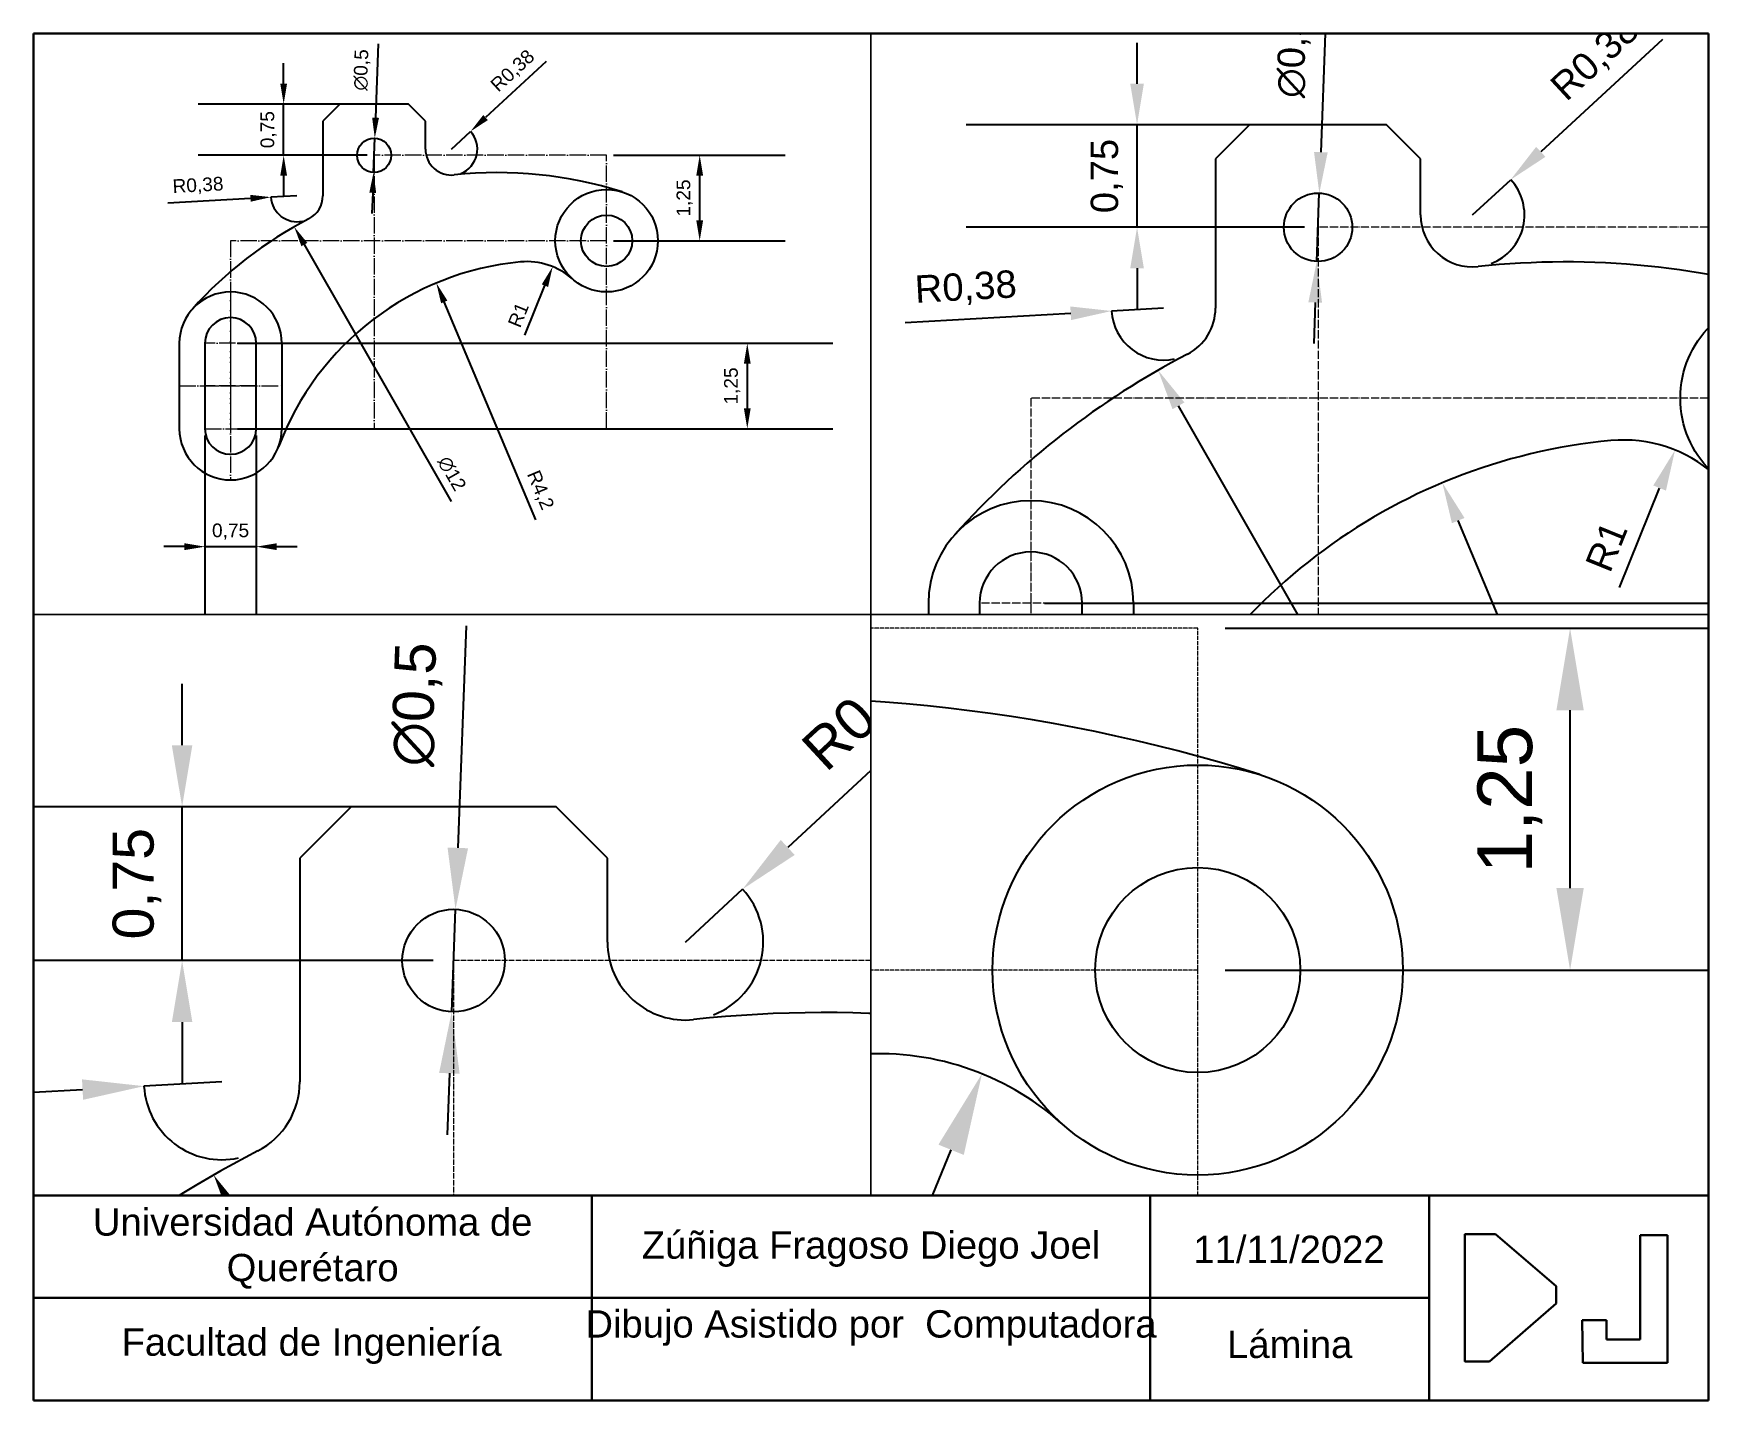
# Paper-space layout 'Layout2' of a CAD drawing. Header units: centimetres. Extents: x 9 to 254, y 0 to 200.
# The model-space entities are those that its viewports show. They can reach past a viewport. Long polylines and large blocks are cut down to what shows.
import ezdxf

# ---------------------------------------------------------------- set-up
doc = ezdxf.new("R2010")
doc.units = ezdxf.units.CM
doc.header["$PDMODE"] = 35
doc.linetypes.add('ACAD_ISO04W100', pattern=[30, 24, -3, 0, -3])
for name, color, linetype, lineweight in [('Aux', 10, 'ACAD_ISO04W100', 18), ('Cotas', 90, 'Continuous', 25), ('Figura', 140, 'Continuous', 25), ('Marco', 30, 'Continuous', 30)]:
    doc.layers.add(name, color=color, linetype=linetype, lineweight=lineweight)
doc.styles.get("Standard").update_dxf_attribs({"font": 'arial.ttf'})
doc.dimstyles.new('COTAS CHICAS', dxfattribs={"dimtxt": 0.2, "dimasz": 0.3, "dimexe": 1.25, "dimexo": 0.1, "dimgap": 0.1, "dimtad": 1, "dimtxsty": 'Standard', "dimcen": 2.5, "dimadec": 0, "dimazin": 0, "dimtfac": 1, "dimtmove": 0, "dimatfit": 3, "dimfxl": 1, "dimarcsym": 2})

# ---------------------------------------------------------------- blocks, each defined once
blk = doc.blocks.new('Marco 2')
at = {"layer": 'Marco'}
for p, q in [((270, 210), (25, 210)), ((25, 210), (25, 10)), ((270, 10), (270, 210)), ((25, 40), (270, 40)), ((106.67, 40), (106.67, 10)), ((188.33, 40), (188.33, 10)), ((229.17, 40), (229.17, 10)), ((238.85, 34.33), (247.7, 26.73)), ((264.01, 34.17), (260.02, 34.17)), ((260.02, 34.17), (260.02, 18.91)), ((264.01, 15.49), (264.01, 34.17)), ((25, 25), (229.17, 25)), ((247.7, 24.17), (237.97, 15.72)), ((255.07, 21.77), (251.53, 21.77)), ((251.53, 21.77), (251.6, 15.49)), ((255.07, 18.91), (255.07, 21.77)), ((260.02, 18.91), (255.07, 18.91)), ((251.6, 15.49), (264.01, 15.49)), ((25, 10), (270, 10))]:
    blk.add_line(p, q, dxfattribs=at)
for points in [[(237.97, 15.72), (234.38, 15.72), (234.38, 34.33), (238.85, 34.33)], [(247.7, 26.73), (247.7, 24.17)]]:
    blk.add_lwpolyline(points, dxfattribs=at)
at = {"layer": 'Marco', "char_height": 4, "attachment_point": 1}
for s, width, insert in [('\\pxqc;Universidad Autónoma de Querétaro', 81.6667, (25, 38.12)), ('\\pxqc;Zúñiga Fragoso Diego Joel', 81.6667, (106.67, 34.75)), ('\\pxqc;11/11/2022', 40.8333, (188.23, 34.11)), ('\\pxqc;Dibujo Asistido por  Computadora', 81.6667, (106.67, 23.21)), ('\\pxqc;Facultad de Ingeniería', 81.6667, (24.84, 20.55)), ('\\pxqc;Lámina', 40.8333, (188.33, 20.22))]:
    blk.add_mtext_dynamic_manual_height_columns(s, width=width, gutter_width=12.5, heights=[0], dxfattribs=dict(at, insert=insert))
blk = doc.blocks.new('*D19')
at = {"layer": 'Cotas', "color": 0, "lineweight": -2, "transparency": 16777216}
for p, q in [((335.5723, 176.9282), (344.2799, 176.9282)), ((343.0299, 176.6282), (343.0299, 175.9782)), ((335.5723, 175.6782), (344.2799, 175.6782))]:
    blk.add_line(p, q, dxfattribs=at)
at = {"layer": 'Cotas', "color": 0, "transparency": 16777216}
for points in [[(342.9799, 176.6282), (343.0799, 176.6282), (343.0299, 176.9282)], [(342.9799, 175.9782), (343.0799, 175.9782), (343.0299, 175.6782)]]:
    blk.add_solid(points, dxfattribs=at)
at = {"layer": 'Defpoints', "color": 0, "transparency": 16777216}
for p in [(335.4723, 176.9282), (335.4723, 175.6782), (343.0299, 175.6782)]:
    blk.add_point(p, dxfattribs=at)
at = {"layer": 'Cotas', "color": 0, "transparency": 16777216, "insert": (342.8097, 176.3032), "char_height": 0.2, "attachment_point": 5, "rotation": 90}
blk.add_mtext('1,25', dxfattribs=at)
blk = doc.blocks.new('*D20')
at = {"layer": 'Cotas', "color": 0, "lineweight": -2, "transparency": 16777216}
for p, q in [((335.0973, 175.5782), (335.0973, 172.7023)), ((335.8473, 175.5782), (335.8473, 172.7023)), ((334.7973, 173.9523), (334.4973, 173.9523)), ((335.0973, 173.9523), (335.8473, 173.9523)), ((336.1473, 173.9523), (336.4473, 173.9523))]:
    blk.add_line(p, q, dxfattribs=at)
at = {"layer": 'Cotas', "color": 0, "transparency": 16777216}
for points in [[(334.7973, 174.0023), (334.7973, 173.9023), (335.0973, 173.9523)], [(336.1473, 174.0023), (336.1473, 173.9023), (335.8473, 173.9523)]]:
    blk.add_solid(points, dxfattribs=at)
at = {"layer": 'Defpoints', "color": 0, "transparency": 16777216}
for p in [(335.0973, 175.6782), (335.8473, 175.6782), (335.8473, 173.9523)]:
    blk.add_point(p, dxfattribs=at)
at = {"layer": 'Cotas', "color": 0, "transparency": 16777216, "insert": (335.4723, 174.1725), "char_height": 0.2, "attachment_point": 5}
blk.add_mtext('0,75', dxfattribs=at)
blk = doc.blocks.new('*D21')
at = {"layer": 'Cotas', "color": 0, "lineweight": -2, "transparency": 16777216}
for p, q in [((340.0907, 181.0527), (339.2015, 180.2301)), ((338.7023, 179.7684), (338.9813, 180.0264))]:
    blk.add_line(p, q, dxfattribs=at)
blk.add_arc((338.7023, 179.7684), 0.38, 291.1965, 42.77082, dxfattribs=at)
at = {"layer": 'Cotas', "color": 0, "transparency": 16777216}
blk.add_solid([(339.1675, 180.2668), (339.2354, 180.1934), (338.9813, 180.0264)], dxfattribs=at)
at = {"layer": 'Defpoints', "color": 0, "transparency": 16777216}
for p in [(338.9813, 180.0264), (338.7023, 179.7684)]:
    blk.add_point(p, dxfattribs=at)
at = {"layer": 'Cotas', "color": 0, "transparency": 16777216, "insert": (339.6067, 180.9049), "char_height": 0.2, "attachment_point": 5, "rotation": 42.77082}
blk.add_mtext('R0,38', dxfattribs=at)
blk = doc.blocks.new('*D23')
at = {"layer": 'Cotas', "color": 0, "lineweight": -2, "transparency": 16777216}
for p, q in [((336.2487, 180.7282), (336.2487, 181.0282)), ((337.4723, 180.4282), (334.9987, 180.4282)), ((336.2487, 179.6782), (336.2487, 180.4282)), ((337.4723, 179.6782), (334.9987, 179.6782)), ((336.2487, 179.3782), (336.2487, 179.0782))]:
    blk.add_line(p, q, dxfattribs=at)
at = {"layer": 'Cotas', "color": 0, "transparency": 16777216}
for points in [[(336.1987, 180.7282), (336.2987, 180.7282), (336.2487, 180.4282)], [(336.1987, 179.3782), (336.2987, 179.3782), (336.2487, 179.6782)]]:
    blk.add_solid(points, dxfattribs=at)
at = {"layer": 'Defpoints', "color": 0, "transparency": 16777216}
for p in [(336.2487, 180.4282), (337.5723, 180.4282), (337.5723, 179.6782)]:
    blk.add_point(p, dxfattribs=at)
at = {"layer": 'Cotas', "color": 0, "transparency": 16777216, "insert": (336.0285, 180.0532), "char_height": 0.2, "attachment_point": 5, "rotation": 90}
blk.add_mtext('0,75', dxfattribs=at)
blk = doc.blocks.new('*D24')
at = {"layer": 'Cotas', "color": 0, "lineweight": -2, "transparency": 16777216}
for p, q in [((334.5539, 178.982), (335.7634, 179.0492)), ((336.4423, 179.0869), (336.0629, 179.0658))]:
    blk.add_line(p, q, dxfattribs=at)
blk.add_arc((336.4423, 179.0869), 0.38, 183.18078, 282.3622, dxfattribs=at)
at = {"layer": 'Cotas', "color": 0, "transparency": 16777216}
blk.add_solid([(335.7606, 179.0991), (335.7661, 178.9993), (336.0629, 179.0658)], dxfattribs=at)
at = {"layer": 'Defpoints', "color": 0, "transparency": 16777216}
for p in [(336.0629, 179.0658), (336.4423, 179.0869)]:
    blk.add_point(p, dxfattribs=at)
at = {"layer": 'Cotas', "color": 0, "transparency": 16777216, "insert": (334.9966, 179.2271), "char_height": 0.2, "attachment_point": 5, "rotation": 3.18078}
blk.add_mtext('R0,38', dxfattribs=at)
blk = doc.blocks.new('*D25')
at = {"layer": 'Cotas', "color": 0, "lineweight": -2, "transparency": 16777216}
blk.add_line((338.7025, 174.6129), (336.5516, 178.3722), dxfattribs=at)
at = {"layer": 'Cotas', "color": 0, "transparency": 16777216}
blk.add_solid([(336.595, 178.397), (336.5082, 178.3473), (336.4027, 178.6325)], dxfattribs=at)
at = {"layer": 'Defpoints', "color": 0, "transparency": 16777216}
for p in [(336.4027, 178.6325), (342.362, 168.2169)]:
    blk.add_point(p, dxfattribs=at)
at = {"layer": 'Cotas', "color": 0, "transparency": 16777216, "insert": (338.7085, 175.0207), "char_height": 0.2, "attachment_point": 5, "rotation": 299.77637}
blk.add_mtext('∅12', dxfattribs=at)
blk = doc.blocks.new('*D26')
at = {"layer": 'Cotas', "color": 0, "lineweight": -2, "transparency": 16777216}
blk.add_line((339.9351, 174.3426), (338.5976, 177.5327), dxfattribs=at)
at = {"layer": 'Cotas', "color": 0, "transparency": 16777216}
blk.add_solid([(338.6437, 177.552), (338.5515, 177.5133), (338.4816, 177.8093)], dxfattribs=at)
at = {"layer": 'Defpoints', "color": 0, "transparency": 16777216}
for p in [(338.4816, 177.8093), (340.1056, 173.936)]:
    blk.add_point(p, dxfattribs=at)
at = {"layer": 'Cotas', "color": 0, "transparency": 16777216, "insert": (339.9925, 174.7752), "char_height": 0.2, "attachment_point": 5, "rotation": 292.74776}
blk.add_mtext('R4,2', dxfattribs=at)
blk = doc.blocks.new('*D27')
at = {"layer": 'Cotas', "color": 0, "lineweight": -2, "transparency": 16777216}
blk.add_line((339.776, 177.0443), (340.0706, 177.7708), dxfattribs=at)
at = {"layer": 'Cotas', "color": 0, "transparency": 16777216}
blk.add_solid([(340.0242, 177.7896), (340.1169, 177.752), (340.1833, 178.0488)], dxfattribs=at)
at = {"layer": 'Defpoints', "color": 0, "transparency": 16777216}
for p in [(340.1833, 178.0488), (339.8075, 177.1221)]:
    blk.add_point(p, dxfattribs=at)
at = {"layer": 'Cotas', "color": 0, "transparency": 16777216, "insert": (339.6812, 177.3439), "char_height": 0.2, "attachment_point": 5, "rotation": 67.93024}
blk.add_mtext('R1', dxfattribs=at)
blk = doc.blocks.new('*D28')
at = {"layer": 'Cotas', "color": 0, "lineweight": -2, "transparency": 16777216}
for p, q in [((337.6332, 181.3103), (337.5928, 180.2278)), ((337.563, 179.4283), (337.5816, 179.928)), ((337.5518, 179.1286), (337.5406, 178.8288))]:
    blk.add_line(p, q, dxfattribs=at)
at = {"layer": 'Cotas', "color": 0, "transparency": 16777216}
for points in [[(337.5429, 180.2297), (337.6428, 180.2259), (337.5816, 179.928)], [(337.5018, 179.1304), (337.6018, 179.1267), (337.563, 179.4283)]]:
    blk.add_solid(points, dxfattribs=at)
at = {"layer": 'Defpoints', "color": 0, "transparency": 16777216}
for p in [(337.5816, 179.928), (337.563, 179.4283)]:
    blk.add_point(p, dxfattribs=at)
at = {"layer": 'Cotas', "color": 0, "transparency": 16777216, "insert": (337.3953, 180.9272), "char_height": 0.2, "attachment_point": 5, "rotation": 87.86389}
blk.add_mtext('∅0,5', dxfattribs=at)
blk = doc.blocks.new('*D29')
at = {"layer": 'Cotas', "color": 0, "lineweight": -2, "transparency": 16777216}
for p, q in [((341.0723, 179.6782), (343.584, 179.6782)), ((342.334, 178.7282), (342.334, 179.3782)), ((341.0723, 178.4282), (343.584, 178.4282))]:
    blk.add_line(p, q, dxfattribs=at)
at = {"layer": 'Cotas', "color": 0, "transparency": 16777216}
for points in [[(342.284, 179.3782), (342.384, 179.3782), (342.334, 179.6782)], [(342.284, 178.7282), (342.384, 178.7282), (342.334, 178.4282)]]:
    blk.add_solid(points, dxfattribs=at)
at = {"layer": 'Defpoints', "color": 0, "transparency": 16777216}
for p in [(340.9723, 179.6782), (342.334, 179.6782), (340.9723, 178.4282)]:
    blk.add_point(p, dxfattribs=at)
at = {"layer": 'Cotas', "color": 0, "transparency": 16777216, "insert": (342.1138, 179.0532), "char_height": 0.2, "attachment_point": 5, "rotation": 90}
blk.add_mtext('1,25', dxfattribs=at)

msp = doc.modelspace()

# ---------------------------------------------------------------- linework, layer by layer
at = {"layer": 'Aux'}
for p, q in [((335.4723, 177.6782), (335.4723, 174.9282)), ((335.4723, 176.9907), (335.4723, 175.6157)), ((335.8473, 176.9282), (335.0973, 176.9282)), ((334.7223, 176.3032), (336.2223, 176.3032)), ((335.8473, 176.3032), (335.0973, 176.3032)), ((335.0973, 175.6782), (335.8473, 175.6782))]:
    msp.add_line(p, q, dxfattribs=at)
for points in [[(337.5723, 175.6782), (340.9723, 175.6782), (340.9723, 179.6782), (337.5723, 179.6782)], [(335.4723, 175.6782), (340.9723, 175.6782), (340.9723, 178.4282), (335.4723, 178.4282)]]:
    msp.add_lwpolyline(points, close=True, dxfattribs=at)
at = {"layer": 'Figura'}
for p, q in [((337.0723, 180.4282), (336.8223, 180.1782)), ((338.0723, 180.4282), (337.0723, 180.4282)), ((338.3223, 180.1782), (338.0723, 180.4282)), ((336.8223, 180.1782), (336.8223, 179.0869)), ((338.3223, 179.7684), (338.3223, 180.1782)), ((334.7223, 176.9282), (334.7223, 175.6782)), ((336.2223, 176.9282), (336.2223, 175.6782))]:
    msp.add_line(p, q, dxfattribs=at)
for points in [[(335.0973, 176.9282), (335.0973, 175.6782)], [(335.8473, 175.6782), (335.8473, 176.9282)]]:
    msp.add_lwpolyline(points, dxfattribs=at)
for centre, radius in [((337.5723, 179.6782), 0.25), ((340.9723, 178.4282), 0.75), ((340.9723, 178.4282), 0.375)]:
    msp.add_circle(centre, radius, dxfattribs=at)
for centre, radius, start, end in [((338.7023, 179.7684), 0.38, 180, 276.11867), ((339.3823, 173.4247), 6, 72.37107, 96.11867), ((336.4423, 179.0869), 0.38, 297.44003, 360), ((339.3823, 173.4247), 6, 117.44003, 138.13917), ((340.1056, 173.936), 4.2, 95.34457, 159.39335), ((339.8075, 177.1221), 1, 48.27287, 95.34457), ((335.4723, 176.9282), 0.75, 0, 180), ((335.4723, 176.9282), 0.375, 0, 180), ((335.4723, 175.6782), 0.75, 180, 0), ((335.4723, 175.6782), 0.375, 180, 0)]:
    msp.add_arc(centre, radius, start, end, dxfattribs=at)

# ---------------------------------------------------------------- dimensions: what is measured, and where the dimension line sits
at = {"layer": 'Cotas'}
dim = msp.add_diameter_dim_2p(p1=(337.563, 179.4283), p2=(337.5816, 179.928), dimstyle='COTAS CHICAS', dxfattribs=at)
dim.commit()
dim.dimension.update_dxf_attribs({"geometry": '*D28', "text_midpoint": (337.3953, 180.9272)})
for center, mpoint, picture, middle in [((338.7023, 179.7684), (338.9813, 180.0264), '*D21', (339.6067, 180.9049)), ((336.4423, 179.0869), (336.0629, 179.0658), '*D24', (334.9966, 179.2271))]:
    dim = msp.add_radius_dim(center=center, mpoint=mpoint, dimstyle='COTAS CHICAS', dxfattribs=at)
    dim.commit()
    dim.dimension.update_dxf_attribs({"geometry": picture, "text_midpoint": middle})
for base, p1, p2, picture, middle in [((336.2487, 180.4282), (337.5723, 179.6782), (337.5723, 180.4282), '*D23', (336.0285, 180.0532)), ((342.334, 179.6782), (340.9723, 178.4282), (340.9723, 179.6782), '*D29', (342.1138, 179.0532)), ((343.0299, 175.6782), (335.4723, 176.9282), (335.4723, 175.6782), '*D19', (342.8097, 176.3032))]:
    dim = msp.add_linear_dim(base=base, p1=p1, p2=p2, angle=90, dimstyle='COTAS CHICAS', dxfattribs=at)
    dim.commit()
    dim.dimension.update_dxf_attribs({"geometry": picture, "text_midpoint": middle})
dim = msp.add_diameter_dim_2p(p1=(342.362, 168.2169), p2=(336.4027, 178.6325), dimstyle='COTAS CHICAS', dxfattribs=at)
dim.commit()
dim.dimension.update_dxf_attribs({"geometry": '*D25', "text_midpoint": (338.5282, 174.9176), "dimtype": 163})
for center, mpoint, picture, middle in [((339.8075, 177.1221), (340.1833, 178.0488), '*D27', (339.8669, 177.2686)), ((340.1056, 173.936), (338.4816, 177.8093), '*D26', (339.7895, 174.69))]:
    dim = msp.add_radius_dim(center=center, mpoint=mpoint, dimstyle='COTAS CHICAS', dxfattribs=at)
    dim.commit()
    dim.dimension.update_dxf_attribs({"geometry": picture, "text_midpoint": middle, "dimtype": 164})
dim = msp.add_linear_dim(base=(335.8473, 173.9523), p1=(335.0973, 175.6782), p2=(335.8473, 175.6782), dimstyle='COTAS CHICAS', dxfattribs=at)
dim.commit()
dim.dimension.update_dxf_attribs({"geometry": '*D20', "text_midpoint": (335.4723, 174.1725)})

psp = doc.layouts.new('Layout2')

# ---------------------------------------------------------------- block references
at = {"layer": 'Marco'}
psp.add_blockref('Marco 2', (-16.49, -10), dxfattribs=at)

# ---------------------------------------------------------------- viewports
at = {"layer": 'Marco', "view_target_point": (54.365, 110)}
for center, view_center_point, view_height, status in [((69.76, 157.5), (284.3493, 67.2102), 8.5, 3), ((69.76, 72.5), (283.2007, 69.9495), 2.833334, 4), ((192.26, 72.5), (286.9438, 68.6663), 2.125, 5)]:
    psp.add_viewport(center=center, size=(122.5, 85), view_center_point=view_center_point, view_height=view_height, status=status, dxfattribs=at)
psp.add_viewport(center=(192.26, 157.5), size=(122.5, 85), view_center_point=(283.0003, 68.9709), view_height=4.25, dxfattribs=at)

doc.saveas('drawing.dxf')
